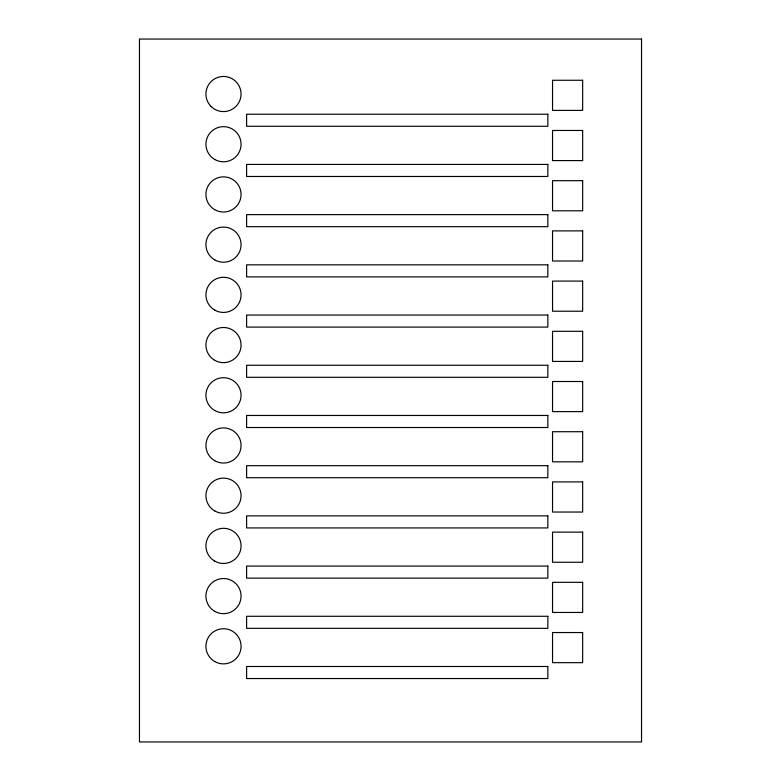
<?xml version="1.0" encoding="UTF-8"?>
<svg xmlns="http://www.w3.org/2000/svg" width="781" height="781" viewBox="0 0 781 781"><rect width="100%" height="100%" fill="white"/><g stroke="black" fill="none" stroke-linecap="round" stroke-linejoin="round"><path stroke-width="1.17" d="M641.533 39.05L139.467 39.05L139.467 741.95L641.533 741.95L641.533 39.05M582.655 80.267L552.538 80.267L552.538 110.385L582.655 110.385L582.655 80.267M547.852 114.221L246.611 114.221L246.611 126.268L547.852 126.268L547.852 114.221M582.655 130.466L552.538 130.466L552.538 160.593L582.655 160.593L582.655 130.466M547.852 164.42L246.611 164.42L246.611 176.477L547.852 176.477L547.852 164.42M582.655 180.675L552.538 180.675L552.538 210.802L582.655 210.802L582.655 180.675M547.852 214.629L246.611 214.629L246.611 226.685L547.852 226.685L547.852 214.629M582.655 230.883L552.538 230.883L552.538 261.01L582.655 261.01L582.655 230.883M547.852 264.837L246.611 264.837L246.611 276.884L547.852 276.884L547.852 264.837M582.655 281.092L552.538 281.092L552.538 311.219L582.655 311.219L582.655 281.092M547.852 315.046L246.611 315.046L246.611 327.093L547.852 327.093L547.852 315.046M582.655 331.3L552.538 331.3L552.538 361.427L582.655 361.427L582.655 331.3M547.852 365.254L246.611 365.254L246.611 377.301L547.852 377.301L547.852 365.254M582.655 381.509L552.538 381.509L552.538 411.626L582.655 411.626L582.655 381.509M547.852 415.463L246.611 415.463L246.611 427.51L547.852 427.51L547.852 415.463M582.655 431.717L552.538 431.717L552.538 461.835L582.655 461.835L582.655 431.717M547.852 465.671L246.611 465.671L246.611 477.718L547.852 477.718L547.852 465.671M582.655 481.916L552.538 481.916L552.538 512.043L582.655 512.043L582.655 481.916M547.852 515.87L246.611 515.87L246.611 527.927L547.852 527.927L547.852 515.87M582.655 532.125L552.538 532.125L552.538 562.252L582.655 562.252L582.655 532.125M547.852 566.079L246.611 566.079L246.611 578.135L547.852 578.135L547.852 566.079M582.655 582.333L552.538 582.333L552.538 612.46L582.655 612.46L582.655 582.333M547.852 616.287L246.611 616.287L246.611 628.334L547.852 628.334L547.852 616.287M582.655 632.542L552.538 632.542L552.538 662.669L582.655 662.669L582.655 632.542M547.852 666.496L246.611 666.496L246.611 678.543L547.852 678.543L547.852 666.496M211.065 106.45A17.572 17.572 0 0 0 240.46 98.572A17.572 17.572 0 0 0 218.944 77.055A17.572 17.572 0 0 0 211.065 106.45M214.707 159.451A17.572 17.572 0 0 0 241.065 144.231A17.572 17.572 0 0 0 214.707 129.021A17.572 17.572 0 0 0 214.707 159.451M214.707 259.868A17.572 17.572 0 0 0 241.065 244.648A17.572 17.572 0 0 0 214.707 229.429A17.572 17.572 0 0 0 214.707 259.868M214.707 209.659A17.572 17.572 0 0 0 241.065 194.44A17.572 17.572 0 0 0 214.707 179.22A17.572 17.572 0 0 0 214.707 209.659M214.707 310.077A17.572 17.572 0 0 0 241.065 294.857A17.572 17.572 0 0 0 214.707 279.637A17.572 17.572 0 0 0 214.707 310.077M214.707 360.285A17.572 17.572 0 0 0 241.065 345.065A17.572 17.572 0 0 0 214.707 329.846A17.572 17.572 0 0 0 214.707 360.285M214.707 410.484A17.572 17.572 0 0 0 241.065 395.274A17.572 17.572 0 0 0 214.707 380.054A17.572 17.572 0 0 0 214.707 410.484M214.707 460.692A17.572 17.572 0 0 0 241.065 445.482A17.572 17.572 0 0 0 214.707 430.263A17.572 17.572 0 0 0 214.707 460.692M214.707 510.901A17.572 17.572 0 0 0 241.065 495.681A17.572 17.572 0 0 0 214.707 480.471A17.572 17.572 0 0 0 214.707 510.901M214.707 561.109A17.572 17.572 0 0 0 241.065 545.89A17.572 17.572 0 0 0 214.707 530.67A17.572 17.572 0 0 0 214.707 561.109M214.707 611.318A17.572 17.572 0 0 0 241.065 596.098A17.572 17.572 0 0 0 214.707 580.879A17.572 17.572 0 0 0 214.707 611.318M214.707 661.527A17.572 17.572 0 0 0 241.065 646.307A17.572 17.572 0 0 0 214.707 631.087A17.572 17.572 0 0 0 214.707 661.527"/></g></svg>
